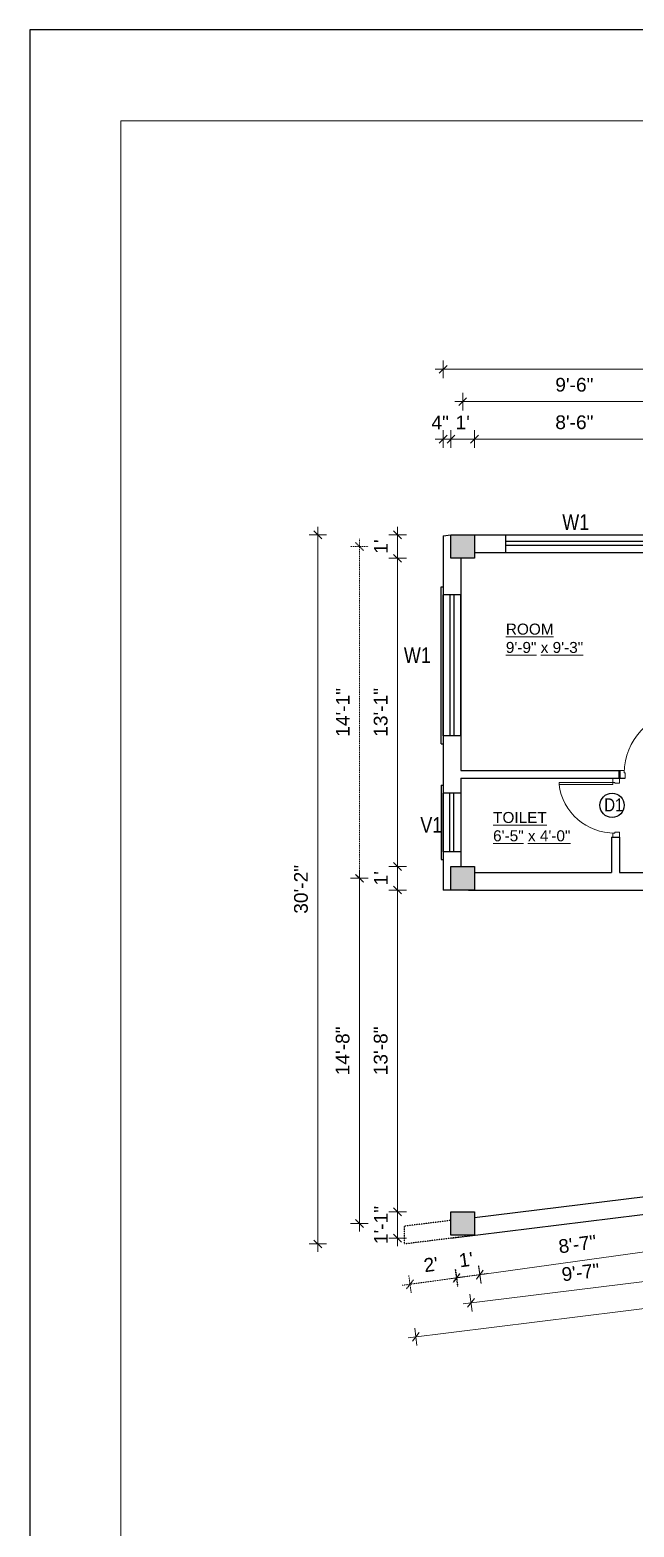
# Model space of a CAD drawing. Header units: inches. Extents: x -111 to 45239, y -6849 to 1261.
# Drawn here: x 24614 to 24922, y -5365 to -4602 of the extents above; entities that cross this region are included whole.
import ezdxf

# ---------------------------------------------------------------- set-up
doc = ezdxf.new("R2010")
doc.units = ezdxf.units.IN
doc.header["$LTSCALE"] = 0.5
doc.header["$MEASUREMENT"] = 0
doc.header["$PDMODE"] = 66
doc.linetypes.add('DASH', pattern=[0.35, 0.25, -0.1])
for name, color, linetype, lineweight in [('A_Title Text', 105, 'Continuous', 60), ('door', 202, 'Continuous', 5), ('ELE1', 3, 'Continuous', 9), ('TEXT', 220, 'Continuous', 9), ('Toilet', 7, 'Continuous', 25), ('wall', 20, 'Continuous', 40)]:
    doc.layers.add(name, color=color, linetype=linetype, lineweight=lineweight)
doc.styles.add('arial', font='arial.ttf')
doc.styles.add('ordinary', font='ARIALN.TTF')
doc.styles.get("Standard").update_dxf_attribs({"font": 'arial.ttf'})
doc.dimstyles.new('Sudeep', dxfattribs={"dimtxt": 6, "dimasz": 4, "dimexe": 4.5, "dimexo": 4.5, "dimgap": 5, "dimtad": 1, "dimdec": 0, "dimlunit": 4, "dimtxsty": 'arial', "dimblk": 'OBLIQUE', "dimcen": 250, "dimdle": 4, "dimclrd": 86, "dimclre": 5, "dimclrt": 1, "dimadec": 0, "dimazin": 0, "dimtfac": 1, "dimtdec": 0, "dimtix": 1, "dimtmove": 1, "dimatfit": 3, "dimldrblk": 'OBLIQUE', "dimfxl": 4.5, "dimfxlon": 1, "dimfrac": 2, "dimlwd": 15, "dimlwe": 13, "dimarcsym": 0})

# ---------------------------------------------------------------- blocks, each defined once
blk = doc.blocks.new('_Oblique')
at = {"color": 0, "linetype": 'ByBlock', "lineweight": -2}
blk.add_line((-0.5, -0.5), (0.5, 0.5), dxfattribs=at)
blk = doc.blocks.new('*D1245')
at = {"layer": 'A_Title Text', "color": 86, "lineweight": 15, "transparency": 16777216}
for p, q in [((24829, -4810.29), (24825, -4810.29)), ((24829, -4810.29), (24841, -4810.29)), ((24841, -4810.29), (24845, -4810.29))]:
    blk.add_line(p, q, dxfattribs=at)
at = {"layer": 'A_Title Text', "color": 5, "lineweight": 13, "transparency": 16777216}
for p, q in [((24829, -4814.79), (24829, -4805.79)), ((24841, -4814.79), (24841, -4805.79))]:
    blk.add_line(p, q, dxfattribs=at)
at = {"layer": 'Defpoints', "color": 0, "transparency": 16777216}
for p in [(24841, -4810.29), (24829, -4859.09), (24841, -4859.09)]:
    blk.add_point(p, dxfattribs=at)
at = {"layer": 'A_Title Text', "color": 86, "lineweight": 15, "transparency": 16777216, "xscale": 4, "yscale": 4, "zscale": 4}
blk.add_blockref('_Oblique', (24829, -4810.29), dxfattribs=at)
at = {"layer": 'A_Title Text', "color": 86, "lineweight": 15, "transparency": 16777216, "xscale": 4, "yscale": 4, "zscale": 4, "rotation": 180}
blk.add_blockref('_Oblique', (24841, -4810.29), dxfattribs=at)
at = {"layer": 'A_Title Text', "color": 1, "transparency": 16777216, "insert": (24835, -4801.78), "char_height": 7, "attachment_point": 5, "style": 'arial'}
blk.add_mtext("1'", dxfattribs=at)
blk = doc.blocks.new('*D1246')
at = {"layer": 'A_Title Text', "color": 86, "lineweight": 15, "transparency": 16777216}
blk.add_line((24837, -4810.29), (24947, -4810.29), dxfattribs=at)
at = {"layer": 'A_Title Text', "color": 5, "lineweight": 13, "transparency": 16777216}
for p, q in [((24841, -4814.79), (24841, -4805.79)), ((24943, -4814.79), (24943, -4805.79))]:
    blk.add_line(p, q, dxfattribs=at)
at = {"layer": 'Defpoints', "color": 0, "transparency": 16777216}
for p in [(24943, -4810.29), (24841, -4859.09), (24943, -4859.09)]:
    blk.add_point(p, dxfattribs=at)
at = {"layer": 'A_Title Text', "color": 86, "lineweight": 15, "transparency": 16777216, "xscale": 4, "yscale": 4, "zscale": 4, "rotation": 180}
blk.add_blockref('_Oblique', (24841, -4810.29), dxfattribs=at)
at = {"layer": 'A_Title Text', "color": 86, "lineweight": 15, "transparency": 16777216, "xscale": 4, "yscale": 4, "zscale": 4}
blk.add_blockref('_Oblique', (24943, -4810.29), dxfattribs=at)
at = {"layer": 'A_Title Text', "color": 1, "transparency": 16777216, "insert": (24892, -4801.72), "char_height": 7, "attachment_point": 5, "style": 'arial'}
blk.add_mtext('8\'-6"', dxfattribs=at)
blk = doc.blocks.new('*D1250')
at = {"layer": 'A_Title Text', "color": 5, "lineweight": 13, "transparency": 16777216}
for p, q in [((24835, -4795.65), (24835, -4786.65)), ((24949, -4795.65), (24949, -4786.65))]:
    blk.add_line(p, q, dxfattribs=at)
at = {"layer": 'A_Title Text', "color": 86, "lineweight": 15, "transparency": 16777216}
blk.add_line((24831, -4791.15), (24953, -4791.15), dxfattribs=at)
at = {"layer": 'Defpoints', "color": 0, "transparency": 16777216}
for p in [(24949, -4791.15), (24835, -4865.09), (24949, -4865.09)]:
    blk.add_point(p, dxfattribs=at)
at = {"layer": 'A_Title Text', "color": 86, "lineweight": 15, "transparency": 16777216, "xscale": 4, "yscale": 4, "zscale": 4, "rotation": 180}
blk.add_blockref('_Oblique', (24835, -4791.15), dxfattribs=at)
at = {"layer": 'A_Title Text', "color": 86, "lineweight": 15, "transparency": 16777216, "xscale": 4, "yscale": 4, "zscale": 4}
blk.add_blockref('_Oblique', (24949, -4791.15), dxfattribs=at)
at = {"layer": 'A_Title Text', "color": 1, "transparency": 16777216, "insert": (24892, -4782.58), "char_height": 7, "attachment_point": 5, "style": 'arial'}
blk.add_mtext('9\'-6"', dxfattribs=at)
blk = doc.blocks.new('*D1253')
at = {"layer": 'A_Title Text', "color": 86, "lineweight": 15, "transparency": 16777216}
for p, q in [((24825, -4810.29), (24821, -4810.29)), ((24829, -4810.29), (24825, -4810.29)), ((24829, -4810.29), (24833, -4810.29))]:
    blk.add_line(p, q, dxfattribs=at)
at = {"layer": 'A_Title Text', "color": 5, "lineweight": 13, "transparency": 16777216}
for p, q in [((24825, -4814.79), (24825, -4805.79)), ((24829, -4814.79), (24829, -4805.79))]:
    blk.add_line(p, q, dxfattribs=at)
at = {"layer": 'Defpoints', "color": 0, "transparency": 16777216}
for p in [(24825, -4810.29), (24825, -4859.71), (24829, -4859.09)]:
    blk.add_point(p, dxfattribs=at)
at = {"layer": 'A_Title Text', "color": 86, "lineweight": 15, "transparency": 16777216, "xscale": 4, "yscale": 4, "zscale": 4}
blk.add_blockref('_Oblique', (24825, -4810.29), dxfattribs=at)
at = {"layer": 'A_Title Text', "color": 86, "lineweight": 15, "transparency": 16777216, "xscale": 4, "yscale": 4, "zscale": 4, "rotation": 180}
blk.add_blockref('_Oblique', (24829, -4810.29), dxfattribs=at)
at = {"layer": 'A_Title Text', "color": 1, "transparency": 16777216, "insert": (24823.5, -4801.79), "char_height": 7, "attachment_point": 5, "style": 'arial'}
blk.add_mtext('4"', dxfattribs=at)
blk = doc.blocks.new('*D1256')
at = {"layer": 'A_Title Text', "color": 5, "lineweight": 13, "transparency": 16777216}
for p, q in [((24825, -4779.17), (24825, -4770.17)), ((25204.56, -4779.17), (25204.56, -4770.17))]:
    blk.add_line(p, q, dxfattribs=at)
at = {"layer": 'A_Title Text', "color": 86, "lineweight": 15, "transparency": 16777216}
blk.add_line((24821, -4774.67), (25208.56, -4774.67), dxfattribs=at)
at = {"layer": 'Defpoints', "color": 0, "transparency": 16777216}
for p in [(25204.56, -4774.67), (24825, -4859.71), (25204.56, -4859.09)]:
    blk.add_point(p, dxfattribs=at)
at = {"layer": 'A_Title Text', "color": 86, "lineweight": 15, "transparency": 16777216, "xscale": 4, "yscale": 4, "zscale": 4, "rotation": 180}
blk.add_blockref('_Oblique', (24825, -4774.67), dxfattribs=at)
at = {"layer": 'A_Title Text', "color": 86, "lineweight": 15, "transparency": 16777216, "xscale": 4, "yscale": 4, "zscale": 4}
blk.add_blockref('_Oblique', (25204.56, -4774.67), dxfattribs=at)
at = {"layer": 'A_Title Text', "color": 1, "transparency": 16777216, "insert": (25014.78, -4766.1), "char_height": 7, "attachment_point": 5, "style": 'arial'}
blk.add_mtext('31\'-8"', dxfattribs=at)
blk = doc.blocks.new('*D1257')
at = {"layer": 'A_Title Text', "color": 86, "lineweight": 15, "transparency": 16777216}
for p, q in [((24801.75, -5204.51), (24801.75, -5200.51)), ((24801.75, -5217.99), (24801.75, -5204.51)), ((24801.75, -5217.99), (24801.75, -5221.99))]:
    blk.add_line(p, q, dxfattribs=at)
at = {"layer": 'A_Title Text', "color": 5, "lineweight": 13, "transparency": 16777216}
for p, q in [((24806.25, -5204.51), (24797.25, -5204.51)), ((24806.25, -5217.99), (24797.25, -5217.99))]:
    blk.add_line(p, q, dxfattribs=at)
at = {"layer": 'Defpoints', "color": 0, "transparency": 16777216}
for p in [(24801.75, -5204.51), (24829, -5204.51), (24829, -5217.99)]:
    blk.add_point(p, dxfattribs=at)
at = {"layer": 'A_Title Text', "color": 86, "lineweight": 15, "transparency": 16777216, "xscale": 4, "yscale": 4, "zscale": 4}
for p, rotation in [((24801.75, -5204.51), 270), ((24801.75, -5217.99), 90)]:
    blk.add_blockref('_Oblique', p, dxfattribs=dict(at, rotation=rotation))
at = {"layer": 'A_Title Text', "color": 1, "transparency": 16777216, "insert": (24793.24, -5211.25), "char_height": 7, "attachment_point": 5, "rotation": 90, "style": 'arial'}
blk.add_mtext('1\'-1"', dxfattribs=at)
blk = doc.blocks.new('*D1258')
at = {"layer": 'A_Title Text', "color": 5, "lineweight": 13, "transparency": 16777216}
for p, q in [((24806.25, -5040.34), (24797.25, -5040.34)), ((24806.25, -5204.51), (24797.25, -5204.51))]:
    blk.add_line(p, q, dxfattribs=at)
at = {"layer": 'A_Title Text', "color": 86, "lineweight": 15, "transparency": 16777216}
blk.add_line((24801.75, -5208.51), (24801.75, -5036.34), dxfattribs=at)
at = {"layer": 'Defpoints', "color": 0, "transparency": 16777216}
for p in [(24801.75, -5040.34), (24829, -5040.34), (24829, -5204.51)]:
    blk.add_point(p, dxfattribs=at)
at = {"layer": 'A_Title Text', "color": 86, "lineweight": 15, "transparency": 16777216, "xscale": 4, "yscale": 4, "zscale": 4}
for p, rotation in [((24801.75, -5040.34), 90), ((24801.75, -5204.51), 270)]:
    blk.add_blockref('_Oblique', p, dxfattribs=dict(at, rotation=rotation))
at = {"layer": 'A_Title Text', "color": 1, "transparency": 16777216, "insert": (24793.18, -5122.42), "char_height": 7, "attachment_point": 5, "rotation": 90, "style": 'arial'}
blk.add_mtext('13\'-8"', dxfattribs=at)
blk = doc.blocks.new('*D1259')
at = {"layer": 'A_Title Text', "color": 86, "lineweight": 15, "transparency": 16777216}
for p, q in [((24801.75, -5028.34), (24801.75, -5024.34)), ((24801.75, -5040.34), (24801.75, -5028.34)), ((24801.75, -5040.34), (24801.75, -5044.34))]:
    blk.add_line(p, q, dxfattribs=at)
at = {"layer": 'A_Title Text', "color": 5, "lineweight": 13, "transparency": 16777216}
for p, q in [((24806.25, -5028.34), (24797.25, -5028.34)), ((24806.25, -5040.34), (24797.25, -5040.34))]:
    blk.add_line(p, q, dxfattribs=at)
at = {"layer": 'Defpoints', "color": 0, "transparency": 16777216}
for p in [(24801.75, -5028.34), (24829, -5028.34), (24829, -5040.34)]:
    blk.add_point(p, dxfattribs=at)
at = {"layer": 'A_Title Text', "color": 86, "lineweight": 15, "transparency": 16777216, "xscale": 4, "yscale": 4, "zscale": 4}
for p, rotation in [((24801.75, -5028.34), 270), ((24801.75, -5040.34), 90)]:
    blk.add_blockref('_Oblique', p, dxfattribs=dict(at, rotation=rotation))
at = {"layer": 'A_Title Text', "color": 1, "transparency": 16777216, "insert": (24793.24, -5034.34), "char_height": 7, "attachment_point": 5, "rotation": 90, "style": 'arial'}
blk.add_mtext("1'", dxfattribs=at)
blk = doc.blocks.new('*D1260')
at = {"layer": 'A_Title Text', "color": 5, "lineweight": 13, "transparency": 16777216}
for p, q in [((24806.25, -4871.09), (24797.25, -4871.09)), ((24806.25, -5028.34), (24797.25, -5028.34))]:
    blk.add_line(p, q, dxfattribs=at)
at = {"layer": 'A_Title Text', "color": 86, "lineweight": 15, "transparency": 16777216}
blk.add_line((24801.75, -5032.34), (24801.75, -4867.09), dxfattribs=at)
at = {"layer": 'Defpoints', "color": 0, "transparency": 16777216}
for p in [(24801.75, -4871.09), (24829, -4871.09), (24829, -5028.34)]:
    blk.add_point(p, dxfattribs=at)
at = {"layer": 'A_Title Text', "color": 86, "lineweight": 15, "transparency": 16777216, "xscale": 4, "yscale": 4, "zscale": 4}
for p, rotation in [((24801.75, -4871.09), 90), ((24801.75, -5028.34), 270)]:
    blk.add_blockref('_Oblique', p, dxfattribs=dict(at, rotation=rotation))
at = {"layer": 'A_Title Text', "color": 1, "transparency": 16777216, "insert": (24793.18, -4949.71), "char_height": 7, "attachment_point": 5, "rotation": 90, "style": 'arial'}
blk.add_mtext('13\'-1"', dxfattribs=at)
blk = doc.blocks.new('*D1261')
at = {"layer": 'A_Title Text', "color": 86, "lineweight": 15, "transparency": 16777216}
for p, q in [((24801.75, -4859.09), (24801.75, -4855.09)), ((24801.75, -4871.09), (24801.75, -4859.09)), ((24801.75, -4871.09), (24801.75, -4875.09))]:
    blk.add_line(p, q, dxfattribs=at)
at = {"layer": 'A_Title Text', "color": 5, "lineweight": 13, "transparency": 16777216}
for p, q in [((24806.25, -4859.09), (24797.25, -4859.09)), ((24806.25, -4871.09), (24797.25, -4871.09))]:
    blk.add_line(p, q, dxfattribs=at)
at = {"layer": 'Defpoints', "color": 0, "transparency": 16777216}
for p in [(24801.75, -4859.09), (24829, -4859.09), (24829, -4871.09)]:
    blk.add_point(p, dxfattribs=at)
at = {"layer": 'A_Title Text', "color": 86, "lineweight": 15, "transparency": 16777216, "xscale": 4, "yscale": 4, "zscale": 4}
for p, rotation in [((24801.75, -4859.09), 270), ((24801.75, -4871.09), 90)]:
    blk.add_blockref('_Oblique', p, dxfattribs=dict(at, rotation=rotation))
at = {"layer": 'A_Title Text', "color": 1, "transparency": 16777216, "insert": (24793.24, -4865.09), "char_height": 7, "attachment_point": 5, "rotation": 90, "style": 'arial'}
blk.add_mtext("1'", dxfattribs=at)
blk = doc.blocks.new('*D1262')
at = {"layer": 'A_Title Text', "color": 86, "lineweight": 15, "transparency": 16777216}
blk.add_line((24782.31, -5214.51), (24782.31, -5030.34), dxfattribs=at)
at = {"layer": 'A_Title Text', "color": 5, "lineweight": 13, "transparency": 16777216}
for p, q in [((24786.81, -5034.34), (24777.81, -5034.34)), ((24786.81, -5210.51), (24777.81, -5210.51))]:
    blk.add_line(p, q, dxfattribs=at)
at = {"layer": 'Defpoints', "color": 0, "transparency": 16777216}
for p in [(24782.31, -5034.34), (24835, -5034.34), (24835, -5210.51)]:
    blk.add_point(p, dxfattribs=at)
at = {"layer": 'A_Title Text', "color": 86, "lineweight": 15, "transparency": 16777216, "xscale": 4, "yscale": 4, "zscale": 4}
for p, rotation in [((24782.31, -5034.34), 90), ((24782.31, -5210.51), 270)]:
    blk.add_blockref('_Oblique', p, dxfattribs=dict(at, rotation=rotation))
at = {"layer": 'A_Title Text', "color": 1, "transparency": 16777216, "insert": (24773.74, -5122.42), "char_height": 7, "attachment_point": 5, "rotation": 90, "style": 'arial'}
blk.add_mtext('14\'-8"', dxfattribs=at)
blk = doc.blocks.new('*D1263')
at = {"layer": 'A_Title Text', "color": 5, "linetype": 'DASH', "lineweight": 13, "ltscale": 0.1, "transparency": 16777216}
for p, q in [((24786.81, -4865.09), (24777.81, -4865.09)), ((24786.81, -5034.34), (24777.81, -5034.34))]:
    blk.add_line(p, q, dxfattribs=at)
at = {"layer": 'A_Title Text', "color": 86, "linetype": 'DASH', "lineweight": 15, "ltscale": 0.1, "transparency": 16777216}
blk.add_line((24782.31, -5038.34), (24782.31, -4861.09), dxfattribs=at)
at = {"layer": 'Defpoints', "color": 0, "linetype": 'DASH', "ltscale": 0.1, "transparency": 16777216}
for p in [(24782.31, -4865.09), (24835, -4865.09), (24835, -5034.34)]:
    blk.add_point(p, dxfattribs=at)
at = {"layer": 'A_Title Text', "color": 86, "linetype": 'DASH', "lineweight": 15, "ltscale": 0.1, "transparency": 16777216, "xscale": 4, "yscale": 4, "zscale": 4}
for p, rotation in [((24782.31, -4865.09), 90), ((24782.31, -5034.34), 270)]:
    blk.add_blockref('_Oblique', p, dxfattribs=dict(at, rotation=rotation))
at = {"layer": 'A_Title Text', "color": 1, "linetype": 'DASH', "ltscale": 0.1, "transparency": 16777216, "insert": (24773.8, -4949.71), "char_height": 7, "attachment_point": 5, "rotation": 90, "style": 'arial'}
blk.add_mtext('14\'-1"', dxfattribs=at)
blk = doc.blocks.new('*D1264')
at = {"layer": 'A_Title Text', "color": 86, "lineweight": 15, "transparency": 16777216}
blk.add_line((24761.06, -4855.09), (24761.06, -5224.92), dxfattribs=at)
at = {"layer": 'A_Title Text', "color": 5, "lineweight": 13, "transparency": 16777216}
for p, q in [((24765.56, -4859.09), (24756.56, -4859.09)), ((24765.56, -5220.92), (24756.56, -5220.92))]:
    blk.add_line(p, q, dxfattribs=at)
at = {"layer": 'Defpoints', "color": 0, "transparency": 16777216}
for p in [(24829, -4859.09), (24761.06, -5220.92), (24805.27, -5220.92)]:
    blk.add_point(p, dxfattribs=at)
at = {"layer": 'A_Title Text', "color": 86, "lineweight": 15, "transparency": 16777216, "xscale": 4, "yscale": 4, "zscale": 4}
for p, rotation in [((24761.06, -4859.09), 90), ((24761.06, -5220.92), 270)]:
    blk.add_blockref('_Oblique', p, dxfattribs=dict(at, rotation=rotation))
at = {"layer": 'A_Title Text', "color": 1, "transparency": 16777216, "insert": (24752.48, -5040), "char_height": 7, "attachment_point": 5, "rotation": 90, "style": 'arial'}
blk.add_mtext('30\'-2"', dxfattribs=at)
blk = doc.blocks.new('*D1224')
at = {"layer": 'A_Title Text', "color": 86, "lineweight": 15, "transparency": 16777216}
blk.add_line((24839.8, -5237.1), (24949.73, -5221.92), dxfattribs=at)
at = {"layer": 'A_Title Text', "color": 5, "lineweight": 13, "transparency": 16777216}
for p, q in [((24945.15, -5218.01), (24946.38, -5226.93)), ((24843.15, -5232.09), (24844.38, -5241.01))]:
    blk.add_line(p, q, dxfattribs=at)
at = {"layer": 'Defpoints', "color": 0, "transparency": 16777216}
for p in [(24943, -5202.42), (24841, -5216.51), (24945.77, -5222.47)]:
    blk.add_point(p, dxfattribs=at)
at = {"layer": 'A_Title Text', "color": 86, "lineweight": 15, "transparency": 16777216, "xscale": 4, "yscale": 4, "zscale": 4}
for p, rotation in [((24945.77, -5222.47), 7.861618189170187), ((24843.77, -5236.55), 187.8616181891702)]:
    blk.add_blockref('_Oblique', p, dxfattribs=dict(at, rotation=rotation))
at = {"layer": 'A_Title Text', "color": 1, "transparency": 16777216, "insert": (24893.59, -5221.02), "char_height": 7, "attachment_point": 5, "rotation": 7.86162, "style": 'arial'}
blk.add_mtext('8\'-7"', dxfattribs=at)
blk = doc.blocks.new('*D1231')
at = {"layer": 'A_Title Text', "color": 86, "lineweight": 15, "transparency": 16777216}
blk.add_line((24835.28, -5251.43), (24957.22, -5236.37), dxfattribs=at)
at = {"layer": 'A_Title Text', "color": 5, "lineweight": 13, "transparency": 16777216}
for p, q in [((24952.7, -5232.39), (24953.8, -5241.32)), ((24838.7, -5246.47), (24839.8, -5255.41))]:
    blk.add_line(p, q, dxfattribs=at)
at = {"layer": 'Defpoints', "color": 0, "transparency": 16777216}
for p in [(24949, -5202.42), (24835, -5216.51), (24953.25, -5236.86)]:
    blk.add_point(p, dxfattribs=at)
at = {"layer": 'A_Title Text', "color": 86, "lineweight": 15, "transparency": 16777216, "xscale": 4, "yscale": 4, "zscale": 4}
for p, rotation in [((24953.25, -5236.86), 7.042870252564979), ((24839.25, -5250.94), 187.042870252565)]:
    blk.add_blockref('_Oblique', p, dxfattribs=dict(at, rotation=rotation))
at = {"layer": 'A_Title Text', "color": 1, "transparency": 16777216, "insert": (24895.2, -5235.39), "char_height": 7, "attachment_point": 5, "rotation": 7.04287, "style": 'arial'}
blk.add_mtext('9\'-7"', dxfattribs=at)
blk = doc.blocks.new('*D1234')
at = {"layer": 'A_Title Text', "color": 5, "lineweight": 13, "transparency": 16777216}
for p, q in [((25217.44, -5213.51), (25218.55, -5222.45)), ((24810.57, -5263.82), (24811.68, -5272.75))]:
    blk.add_line(p, q, dxfattribs=at)
at = {"layer": 'A_Title Text', "color": 86, "lineweight": 15, "transparency": 16777216}
blk.add_line((25221.97, -5217.49), (24807.15, -5268.78), dxfattribs=at)
at = {"layer": 'Defpoints', "color": 0, "transparency": 16777216}
for p in [(25212.14, -5170.62), (24805.27, -5220.92), (24811.12, -5268.28)]:
    blk.add_point(p, dxfattribs=at)
at = {"layer": 'A_Title Text', "color": 86, "lineweight": 15, "transparency": 16777216, "xscale": 4, "yscale": 4, "zscale": 4}
for p, rotation in [((25218, -5217.98), 7.048072108460931), ((24811.12, -5268.28), 187.0480721084609)]:
    blk.add_blockref('_Oblique', p, dxfattribs=dict(at, rotation=rotation))
at = {"layer": 'A_Title Text', "color": 1, "transparency": 16777216, "insert": (25013.51, -5234.62), "char_height": 7, "attachment_point": 5, "rotation": 7.04807, "style": 'arial'}
blk.add_mtext('34\'-2"', dxfattribs=at)
blk = doc.blocks.new('*D1266')
at = {"layer": 'A_Title Text', "color": 86, "linetype": 'DASH', "lineweight": 15, "ltscale": 0.1, "transparency": 16777216}
blk.add_line((24835.75, -5237.66), (24804.14, -5242.02), dxfattribs=at)
at = {"layer": 'A_Title Text', "color": 5, "linetype": 'DASH', "lineweight": 13, "ltscale": 0.1, "transparency": 16777216}
for p, q in [((24807.49, -5237.02), (24808.72, -5245.93)), ((24831.17, -5233.75), (24832.4, -5242.66))]:
    blk.add_line(p, q, dxfattribs=at)
at = {"layer": 'Defpoints', "color": 0, "linetype": 'DASH', "ltscale": 0.1, "transparency": 16777216}
for p in [(24805.27, -5220.92), (24829, -5217.99), (24808.11, -5241.48)]:
    blk.add_point(p, dxfattribs=at)
at = {"layer": 'A_Title Text', "color": 86, "linetype": 'DASH', "lineweight": 15, "ltscale": 0.1, "transparency": 16777216, "xscale": 4, "yscale": 4, "zscale": 4}
for p, rotation in [((24808.11, -5241.48), 187.8616181891699), ((24831.79, -5238.21), 7.861618189169874)]:
    blk.add_blockref('_Oblique', p, dxfattribs=dict(at, rotation=rotation))
at = {"layer": 'A_Title Text', "color": 1, "linetype": 'DASH', "ltscale": 0.1, "transparency": 16777216, "insert": (24818.78, -5231.41), "char_height": 7, "attachment_point": 5, "rotation": 7.86162, "style": 'arial'}
blk.add_mtext("2'", dxfattribs=at)
blk = doc.blocks.new('*D1267')
at = {"layer": 'A_Title Text', "color": 5, "linetype": 'DASH', "lineweight": 13, "ltscale": 0.1, "transparency": 16777216}
for p, q in [((24843.15, -5232.09), (24844.38, -5241.01)), ((24831.37, -5233.72), (24832.61, -5242.64))]:
    blk.add_line(p, q, dxfattribs=at)
at = {"layer": 'A_Title Text', "color": 86, "linetype": 'DASH', "lineweight": 15, "ltscale": 0.1, "transparency": 16777216}
for p, q in [((24831.99, -5238.18), (24828.03, -5238.73)), ((24843.77, -5236.55), (24831.99, -5238.18)), ((24843.77, -5236.55), (24847.73, -5236.01))]:
    blk.add_line(p, q, dxfattribs=at)
at = {"layer": 'Defpoints', "color": 0, "linetype": 'DASH', "ltscale": 0.1, "transparency": 16777216}
for p in [(24829, -5216.51), (24841, -5216.51), (24831.99, -5238.18)]:
    blk.add_point(p, dxfattribs=at)
at = {"layer": 'A_Title Text', "color": 86, "linetype": 'DASH', "lineweight": 15, "ltscale": 0.1, "transparency": 16777216, "xscale": 4, "yscale": 4, "zscale": 4}
for p, rotation in [((24831.99, -5238.18), 7.861618189169882), ((24843.77, -5236.55), 187.8616181891699)]:
    blk.add_blockref('_Oblique', p, dxfattribs=dict(at, rotation=rotation))
at = {"layer": 'A_Title Text', "color": 1, "linetype": 'DASH', "ltscale": 0.1, "transparency": 16777216, "insert": (24836.71, -5228.93), "char_height": 7, "attachment_point": 5, "rotation": 7.86162, "style": 'arial'}
blk.add_mtext("1'", dxfattribs=at)

msp = doc.modelspace()

# ---------------------------------------------------------------- hatches: boundary and pattern name
at = {"layer": 'Toilet'}
for points in [[(24841, -4859.09), (24829, -4859.09), (24829, -4871.09), (24841, -4871.09)], [(24841, -5028.34), (24829, -5028.34), (24829, -5040.34), (24841, -5040.34)], [(24841, -5204.51), (24829, -5204.51), (24829, -5216.51), (24841, -5216.51)]]:
    msp.add_hatch(color=1, dxfattribs=at).paths.add_polyline_path(points)

# ---------------------------------------------------------------- linework, layer by layer
at = {"layer": 'Defpoints'}
msp.add_lwpolyline([(27791.71, -4601.52), (24614.11, -4601.52), (24614.11, -6849.49), (27791.71, -6849.49)], close=True, dxfattribs=at)
at = {"layer": 'door', "ltscale": 0.5}
msp.add_line((24911.67, -4985.43), (24911.67, -4983.35), dxfattribs=at)
msp.add_line((24911.67, -4985.43), (24911.67, -4983.35), dxfattribs=at)
for points in [[(24917.5, -4979.35), (24915, -4979.35), (24915, -4983.35), (24918, -4983.35), (24918, -4980.6), (24917.5, -4980.6)], [(24917.5, -4979.35), (24915, -4979.35), (24915, -4983.35), (24918, -4983.35), (24918, -4980.6), (24917.5, -4980.6)], [(24884.18, -4985.43), (24911.67, -4985.43), (24911.67, -4986.47), (24884.18, -4986.47)], [(24884.18, -4985.43), (24911.67, -4985.43), (24911.67, -4986.47), (24884.18, -4986.47)], [(24911.67, -5011.26), (24911.67, -5013.34), (24915, -5013.34), (24915, -5010.84), (24912.71, -5010.84), (24912.71, -5011.26)], [(24911.67, -5011.26), (24911.67, -5013.34), (24915, -5013.34), (24915, -5010.84), (24912.71, -5010.84), (24912.71, -5011.26)]]:
    msp.add_lwpolyline(points, close=True, dxfattribs=at)
msp.add_lwpolyline([(24911.67, -4983.35), (24915, -4983.35), (24915, -4985.85), (24912.71, -4985.85), (24912.71, -4985.43), (24911.67, -4985.43)], dxfattribs=at)
msp.add_lwpolyline([(24911.67, -4983.35), (24915, -4983.35), (24915, -4985.85), (24912.71, -4985.85), (24912.71, -4985.43), (24911.67, -4985.43)], dxfattribs=at)
for centre, radius, start, end in [((24948.62, -4980.45), 31.13, 92.53382, 180.28344), ((24948.62, -4980.45), 31.13, 92.53382, 180.28344), ((24912.24, -4982.98), 28.28, 187.1036, 270.94038), ((24912.24, -4982.98), 28.28, 187.1036, 270.94038)]:
    msp.add_arc(centre, radius, start, end, dxfattribs=at)
at = {"layer": 'ELE1'}
msp.add_lwpolyline([(24660.43, -4647.84), (27745.39, -4647.84), (27745.39, -6803.17), (24660.43, -6803.17)], close=True, dxfattribs=at)
at = {"layer": 'Toilet'}
for p, q in [((24825, -4859.71), (24829, -4859.09)), ((24825, -4859.71), (24825, -5040.34)), ((24841, -4859.09), (24857, -4859.09)), ((24834, -4871.09), (24834, -4979.34)), ((24841, -4868.09), (24857, -4868.09)), ((24834, -4979.34), (24915, -4979.34)), ((24915, -4983.34), (24915, -4979.34)), ((24834, -4983.34), (24915, -4983.34)), ((24915, -4983.34), (24918, -4983.34)), ((24911, -5013.34), (24911, -5031.34)), ((24911, -5013.34), (24915, -5013.34)), ((24915, -5013.34), (24915, -5031.34)), ((24834, -5020.84), (24834, -5028.34)), ((24841, -5031.34), (24911, -5031.34)), ((24915, -5031.34), (24943, -5031.34)), ((24829, -5040.34), (24825, -5040.34)), ((24838, -5040.34), (24931, -5040.34)), ((24838, -5040.34), (24943, -5040.34)), ((24829, -5217.99), (25212.44, -5170.62)), ((24841, -5207.44), (24943, -5194.84))]:
    msp.add_line(p, q, dxfattribs=at)
at = {"layer": 'Toilet', "color": 3}
for p, q in [((24857, -4868.09), (24857, -4859.09)), ((24857, -4859.09), (24929, -4859.09)), ((24929, -4862.59), (24857, -4862.59)), ((24929, -4864.59), (24857, -4864.59)), ((24857, -4868.09), (24929, -4868.09)), ((24824, -4965.71), (24824, -4885.71)), ((24824, -4885.71), (24825, -4885.71)), ((24834, -4889.71), (24825, -4889.71)), ((24825, -4961.71), (24825, -4889.71)), ((24828.5, -4889.71), (24828.5, -4961.71)), ((24830.5, -4889.71), (24830.5, -4961.71)), ((24834, -4961.71), (24834, -4889.71)), ((24834, -4961.71), (24825, -4961.71)), ((24824, -4965.71), (24825, -4965.71)), ((24824, -4986.84), (24824, -5024.84)), ((24824, -4986.84), (24825, -4986.84)), ((24834, -4983.34), (24834, -4990.84)), ((24834, -4990.84), (24825, -4990.84)), ((24825, -5020.84), (24825, -4990.84)), ((24828.5, -5020.84), (24828.5, -4990.84)), ((24830.5, -5020.84), (24830.5, -4990.84)), ((24834, -4990.84), (24834, -5020.84)), ((24824, -5024.84), (24825, -5024.84)), ((24834, -5020.84), (24825, -5020.84))]:
    msp.add_line(p, q, dxfattribs=at)
at = {"layer": 'Toilet', "color": 1, "linetype": 'DASH', "ltscale": 0.1}
for p, q in [((24829, -5208.92), (24805.27, -5211.85)), ((24805.27, -5220.92), (24805.27, -5211.85)), ((24841, -5216.51), (24805.27, -5220.92))]:
    msp.add_line(p, q, dxfattribs=at)
at = {"layer": 'Toilet'}
for points in [[(24829, -4859.09), (24841, -4859.09), (24841, -4871.09), (24829, -4871.09)], [(24829, -5028.34), (24841, -5028.34), (24841, -5040.34), (24829, -5040.34)], [(24829, -5204.51), (24841, -5204.51), (24841, -5216.51), (24829, -5216.51)]]:
    msp.add_lwpolyline(points, close=True, dxfattribs=at)
msp.add_circle((24911.26, -4997.12), 6.19, dxfattribs=at)
at = {"layer": 'wall', "ltscale": 5}
msp.add_line((24915, -4983.35), (24915, -4979.35), dxfattribs=at)
msp.add_line((24915, -4983.35), (24915, -4979.35), dxfattribs=at)
msp.add_line((24915, -4983.35), (24915, -4979.35), dxfattribs=at)
msp.add_line((24915, -4983.35), (24915, -4979.35), dxfattribs=at)
msp.add_line((24915, -4983.35), (24915, -4979.35), dxfattribs=at)
msp.add_line((24915, -4983.35), (24915, -4979.35), dxfattribs=at)

# ---------------------------------------------------------------- texts
at = {"layer": 'door', "ltscale": 0.5, "style": 'ordinary'}
for s, insert, char_height, width, attachment_point, rotation in [('W1', (24885.83, -4856.59), 8, 4.3538, 7, 0), ('W1', (24804.98, -4924.55), 8, 4.3538, 7, 0), ('D1', (24907.26, -4993.55), 6.664, 3.6268, 1, 360), ('V1', (24813.38, -5011.15), 8, 4.3538, 7, 0)]:
    msp.add_mtext(s, dxfattribs=dict(at, insert=insert, char_height=char_height, width=width, attachment_point=attachment_point, rotation=rotation))
at = {"layer": 'TEXT', "char_height": 5.60913, "width": 62.1621, "attachment_point": 7}
for s, insert in [('{\\fArial TUR|b0|i0|c162|p34;\\LROOM\\P\\fArial TUR|b0|i0|c0|p34;9\\fArial TUR|b0|i0|c162|p34;\'-\\fArial TUR|b0|i0|c0|p34;9\\fArial TUR|b0|i0|c162|p34;" x \\fArial TUR|b0|i0|c0|p34;9\\fArial TUR|b0|i0|c162|p34;\'-\\fArial TUR|b0|i0|c0|p34;3\\fArial TUR|b0|i0|c162|p34;"}', (24857.03, -4919.46)), ('{\\fArial TUR|b0|i0|c162|p34;\\LTOILET\\P\\fArial TUR|b0|i0|c0|p34;6\\fArial TUR|b0|i0|c162|p34;\'-\\fArial TUR|b0|i0|c0|p34;5\\fArial TUR|b0|i0|c162|p34;" x \\fArial TUR|b0|i0|c0|p34;4\\fArial TUR|b0|i0|c162|p34;\'-0"}', (24850.52, -5015.56))]:
    msp.add_mtext(s, dxfattribs=dict(at, insert=insert))

# ---------------------------------------------------------------- dimensions: what is measured, and where the dimension line sits
at = {"layer": 'A_Title Text'}
dim = msp.add_linear_dim(base=(25204.56, -4774.67), p1=(24825, -4859.71), p2=(25204.56, -4859.09), dimstyle='Sudeep', override={"dimtxt": 7}, dxfattribs=at)
dim.commit()
dim.dimension.update_dxf_attribs({"geometry": '*D1256', "text_midpoint": (25014.78, -4766.1)})
for p1, p2, distance, picture, middle in [((24835, -4865.09), (24949, -4865.09), 73.94, '*D1250', (24892, -4782.58)), ((24829, -4859.09), (24841, -4859.09), 48.8, '*D1245', (24835, -4801.78)), ((25212.14, -5170.62), (24805.27, -5220.92), 47.73, '*D1234', (25013.51, -5234.62)), ((24835, -5216.51), (24949, -5202.42), -34.7, '*D1231', (24895.2, -5235.39)), ((24841, -5216.51), (24943, -5202.42), -20.24, '*D1224', (24893.59, -5221.02))]:
    dim = msp.add_aligned_dim(p1=p1, p2=p2, distance=distance, dimstyle='Sudeep', override={"dimtxt": 7}, dxfattribs=at)
    dim.commit()
    dim.dimension.update_dxf_attribs({"geometry": picture, "text_midpoint": middle})
dim = msp.add_linear_dim(base=(24825, -4810.29), p1=(24829, -4859.09), p2=(24825, -4859.71), angle=180, dimstyle='Sudeep', override={"dimtxt": 7}, dxfattribs=at)
dim.commit()
dim.dimension.update_dxf_attribs({"geometry": '*D1253', "text_midpoint": (24823.5, -4810.29), "dimtype": 160})
for base, p1, p2, angle, picture, middle in [((24943, -4810.29), (24841, -4859.09), (24943, -4859.09), 180, '*D1246', (24892, -4801.72)), ((24761.06, -5220.92), (24829, -4859.09), (24805.27, -5220.92), 90, '*D1264', (24752.48, -5040)), ((24801.75, -4859.09), (24829, -4871.09), (24829, -4859.09), 90, '*D1261', (24793.24, -4865.09)), ((24801.75, -4871.09), (24829, -5028.34), (24829, -4871.09), 90, '*D1260', (24793.18, -4949.71)), ((24801.75, -5028.34), (24829, -5040.34), (24829, -5028.34), 90, '*D1259', (24793.24, -5034.34)), ((24782.31, -5034.34), (24835, -5210.51), (24835, -5034.34), 90, '*D1262', (24773.74, -5122.42)), ((24801.75, -5040.34), (24829, -5204.51), (24829, -5040.34), 90, '*D1258', (24793.18, -5122.42)), ((24801.75, -5204.51), (24829, -5217.99), (24829, -5204.51), 90, '*D1257', (24793.24, -5211.25))]:
    dim = msp.add_linear_dim(base=base, p1=p1, p2=p2, angle=angle, dimstyle='Sudeep', override={"dimtxt": 7}, dxfattribs=at)
    dim.commit()
    dim.dimension.update_dxf_attribs({"geometry": picture, "text_midpoint": middle})
at = {"layer": 'A_Title Text', "color": 1, "linetype": 'DASH', "ltscale": 0.1}
for base, p1, p2, angle, picture, middle in [((24782.31, -4865.09), (24835, -5034.34), (24835, -4865.09), 90, '*D1263', (24773.8, -4949.71)), ((24831.99, -5238.18), (24841, -5216.51), (24829, -5216.51), 187.86162, '*D1267', (24836.71, -5228.93)), ((24808.11, -5241.48), (24829, -5217.99), (24805.27, -5220.92), 187.86162, '*D1266', (24818.78, -5231.41))]:
    dim = msp.add_linear_dim(base=base, p1=p1, p2=p2, angle=angle, dimstyle='Sudeep', override={"dimtxt": 7}, dxfattribs=at)
    dim.commit()
    dim.dimension.update_dxf_attribs({"geometry": picture, "text_midpoint": middle})

doc.saveas('drawing.dxf')
